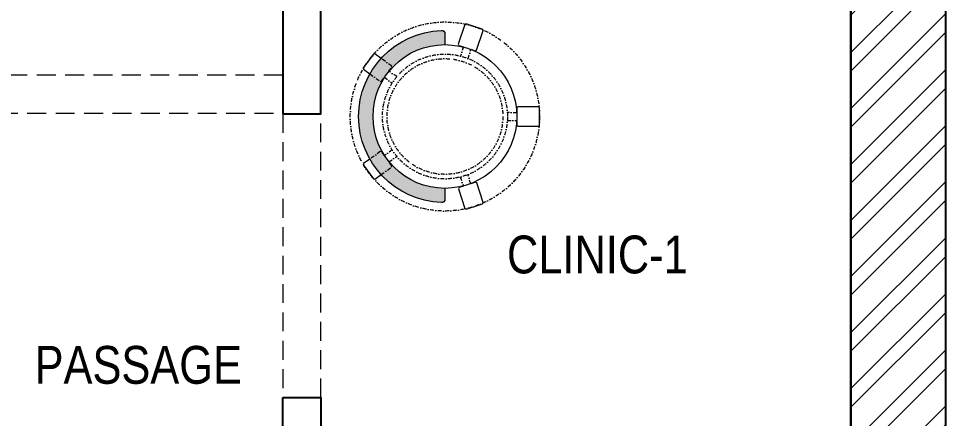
# Model space of a CAD drawing. Header units: millimetres. Extents: x 1837572 to 1844415, y 34323 to 47013.
# Drawn here: x 1841967 to 1844415, y 44375 to 45433 of the extents above; entities that cross this region are included whole.
import ezdxf

# ---------------------------------------------------------------- set-up
doc = ezdxf.new("R2010")
doc.units = ezdxf.units.MM
doc.header["$LTSCALE"] = 40
doc.linetypes.add('a_p6_plan_L18$0$HIDDEN', pattern=[0.375, 0.25, -0.125])
doc.linetypes.add('DASHDOT2', pattern=[0.5, 0.25, -0.125, 0, -0.125])
doc.layers.add('A-WALL', color=1, linetype='Continuous')
for name, color, linetype, lineweight in [('HATCH', 9, 'Continuous', 9), ('LENS-CURTAIN', 5, 'a_p6_plan_L18$0$HIDDEN', 9), ('LENS-DIM', 252, 'Continuous', 5), ('LENS-FURNITURE', 13, 'Continuous', 9), ('LENS-PARTITION', 21, 'Continuous', 25), ('LENS-TEXT', 31, 'Continuous', 5), ('LN-ELEVATION-1', 81, 'Continuous', 13), ('LN-HATCH', 251, 'Continuous', 0)]:
    doc.layers.add(name, color=color, linetype=linetype, lineweight=lineweight)
doc.styles.add('LK TXT', font='Gill Sans MT Condensed Regular.ttf')

# ---------------------------------------------------------------- blocks, each defined once
blk = doc.blocks.new('A$Cc8bc48d2')
at = {"layer": 'LN-HATCH'}
h = blk.add_hatch(dxfattribs=at)
h.set_pattern_fill('ANSI32', color=256, scale=11, angle=180)
h.set_pattern_definition([(225, (-4564555.716857644, -36239.9444746708), (74.08711299882052, -74.08711299882054), []), (225, (-4564605.108287643, -36239.9444746708), (74.08711299882052, -74.08711299882054), [])])
h.paths.add_polyline_path([(289.8692375570536, 7876.259052967362), (-2269.130762442015, 7876.259052967362), (-2269.130762442015, 7646.259052967362), (289.8692375579849, 7646.259052967362)])
h.paths.add_polyline_path([(3923.869237557985, 7876.259052967362), (555.8692375570536, 7876.259052967362), (555.8692375579848, 7646.259052967362), (3673.869237557986, 7646.259052967362), (3673.869237557986, -3944.740947032624), (3723.869237557985, -3944.740947032624), (3723.869237557985, -4213.740947032638), (3923.869237557985, -4213.740947032638)])
h.paths.add_polyline_path([(-2689.130762442015, 7416.259052967362), (-2919.130762442015, 7416.259052967362), (-2919.130762442015, -4213.740947032638), (-2689.130762442947, -4213.740947032638)])
at = {"layer": 'A-WALL'}
for p, q in [((3923.869237557985, 7876.259052967362), (3923.869237557985, -4213.740947032638)), ((3673.869237557986, -3944.740947032624), (3673.869237557986, 7646.259052967362)), ((3673.869237557986, 7646.259052967376), (3673.869237557986, -3944.740947032624))]:
    blk.add_line(p, q, dxfattribs=at)
blk = doc.blocks.new('DOCTOR STOOL')
at = {"layer": 'HATCH'}
h = blk.add_hatch(dxfattribs=at)
h.set_pattern_fill('ANSI36', color=250)
h.set_pattern_definition([(45, (-689.3997257252789, -1.6298145e-09), (1.683798022700465, 6.173926083235043), [7.9375, -1.587499999999999, 0, -1.587499999999999])])
edge = h.paths.add_edge_path()
edge.add_line((227.9999999995508, 37.80991745903158), (227.9999999995508, 9.119999995687976))
edge.add_arc((218.8799999996107, 9.119999995749478), 9.119999999940092, 267.6119845363388, 359.9999999996136, ccw=False)
edge.add_arc((227.9999999996448, 227.809917461127), 228.000000002257, 92.3880154632688, 267.61198453673126, ccw=False)
edge.add_arc((218.8799999994991, 446.4998349263882), 9.120000000051716, -3.4498270906624384e-10, 92.3880154629299, ccw=False)
edge.add_line((227.9999999995508, 446.4998349263331), (227.9999999995508, 417.8099174629896))
edge.add_arc((227.9999999995508, 227.8099174610106), 190.000000001979, 90, 270)
at = {"layer": 'LN-ELEVATION-1', "color": 1, "ltscale": 100}
for p, q in [((280.216825267778, 470.8199351556545), (263.2765658827273, 419.2080985742269)), ((283.7804025793014, 472.6222848009841), (280.216825267778, 470.8199351556545)), ((326.7280946081726, 458.5258082725714), (283.7804025793014, 472.6222848009841)), ((311.5704969359354, 403.3893210494851), (328.5107563209863, 455.0011576309128)), ((328.5107563209863, 455.0011576309128), (326.7280946081726, 458.5258082725714)), ((263.2765658827273, 419.2080985742269), (264.9623320118756, 415.8750283533983)), ((39.08480768888887, 393.0010463140122), (12.40669512363752, 356.5114147582037)), ((39.08480768888882, 393.0010463140122), (12.40669512363746, 356.5114147582038)), ((42.98782241378307, 393.6072814048264), (39.08480768888887, 393.0010463140122)), ((42.98782241378307, 393.6072814048264), (39.08480768888882, 393.0010463140122)), ((59.57058497173765, 381.4833769612495), (42.98782241378307, 393.6072814048264)), ((264.9623320118756, 415.8750283533983), (277.1938885417335, 411.860334166498)), ((296.5654050509577, 405.5021315508961), (308.1985000452432, 401.6838669878201)), ((308.1985000452432, 401.6838669878201), (311.5704969359354, 403.3893210494851)), ((12.40669512363752, 356.5114147582037), (13.0196255484409, 352.5652946645453)), ((12.40669512363746, 356.5114147582038), (13.0196255484409, 352.5652946645454)), ((13.0196255484409, 352.5652946645454), (29.7154459787677, 340.3587319282719)), ((420.8553691428768, 253.2346719447014), (418.2142363802958, 250.5935391821201)), ((418.2142363802958, 250.5935391821201), (418.2142363802958, 237.7199715119894)), ((475.1762128710516, 253.2346719447014), (420.8553691428768, 253.2346719447014)), ((478, 250.4108848157539), (475.1762128710516, 253.2346719447014)), ((478, 205.2089501102255), (478, 250.4108848157539)), ((418.2142363802958, 217.3316809419539), (418.2142363802958, 205.0879869152431)), ((418.2142363802958, 205.0879869152431), (420.8862147285707, 202.4160085669703)), ((420.8862147285707, 202.4160085669703), (475.2070584567457, 202.4160085669703)), ((475.2070584567457, 202.4160085669703), (478, 205.2089501102255)), ((13.14542959810012, 103.0870834562575), (12.51589555233795, 99.18775892330295)), ((12.51589555233795, 99.18775892330295), (38.97560726018833, 62.53944985644)), ((29.80030336598447, 115.1117353337796), (13.14542959810012, 103.0870834562575)), ((42.91799640697923, 61.90296316019987), (59.68641968664888, 74.00959664677595)), ((38.97560726018833, 62.53944985644), (42.91799640697923, 61.90296316019987)), ((308.4479453730848, 53.94595568517189), (296.2044548037813, 49.96780495439072)), ((311.7759667420094, 52.25024394459229), (308.4479453730848, 53.94595568517189)), ((328.5620286722446, 0.5880509189853456), (311.7759667420094, 52.25024394459229)), ((265.1695928365815, 39.88396831355146), (263.4540770094588, 36.51707923991359)), ((263.4540770094588, 36.51707923991359), (280.2401389396941, -15.14511378569341)), ((276.814037965594, 43.66747740659263), (265.1695928365815, 39.88396831355146)), ((326.7490456010059, -2.970128374224428), (328.5620286722446, 0.5880509189853456)), ((280.2401389396941, -15.14511378569341), (283.7594505281909, -16.93829277038793)), ((283.7594505281909, -16.93829277038793), (326.7490456010059, -2.970128374224428))]:
    blk.add_line(p, q, dxfattribs=at)
at = {"layer": 'LN-ELEVATION-1', "linetype": 'DASHDOT2'}
for p, q in [((277.1938885417335, 411.860334166498), (268.7900486169635, 387.6885337123986)), ((289.0238237874953, 381.1105793348574), (296.5654050509577, 405.5021315508961)), ((86.83876787340999, 361.5472027143797), (59.57058497173759, 381.4833769612495)), ((80.19253728373064, 347.929406650394), (87.41874672779522, 357.8132288103797)), ((101.0598051864781, 333.2195324926688), (80.19253728373064, 347.929406650394)), ((87.41874672779522, 357.8132288103797), (86.83876787340999, 361.5472027143797)), ((29.71544597876769, 340.3587319282719), (56.87057100806764, 320.505215974099)), ((56.87057100806764, 320.505215974099), (60.56143954330456, 321.078499494494)), ((60.56143954330456, 321.078499494494), (68.15939944607226, 331.4707923056775)), ((68.15939944607226, 331.4707923056775), (88.55121842376921, 316.0087684583668)), ((418.2142363802958, 237.7199715119894), (392.674698740354, 238.1657657997326)), ((392.6382343793381, 216.8896711079804), (418.2142363802958, 217.3316809419539)), ((57.18706371601854, 134.8847017249933), (29.80030336598445, 115.1117353337796)), ((60.91750725147699, 134.282433000881), (57.18706371601854, 134.8847017249933)), ((68.08455919950495, 124.3556304041746), (60.91750725147699, 134.282433000881)), ((88.52282127921524, 139.6559804205055), (68.08455919950495, 124.3556304041746)), ((80.019187533744, 107.8254447158111), (101.0258646791657, 122.4411888974116)), ((87.55494659853252, 97.38796035055849), (80.019187533744, 107.8254447158111)), ((59.68641968664886, 74.00959664677595), (86.95963052489695, 93.7005814289354)), ((86.95963052489695, 93.7005814289354), (87.55494659853252, 97.38796035055849)), ((296.2044548037813, 49.96780495439072), (288.7362802880323, 74.39510638930753)), ((268.4902438431725, 67.85511086587476), (276.814037965594, 43.66747740659263))]:
    blk.add_line(p, q, dxfattribs=at)
at = {"layer": 'LN-ELEVATION-1', "color": 1, "ltscale": 100}
blk.add_lwpolyline([(228, 37.80991746066138), (228, 9.11999999731779, -0.4264743413925903), (218.5, 0.0079201031476259, -0.959166304662544), (218.5, 455.611914822366, -0.4264743413925903), (228, 446.4998349279631), (228, 417.8099174646193)], format="xyb", dxfattribs=at)
at = {"layer": 'LN-ELEVATION-1', "linetype": 'DASHDOT2'}
for radius in [250, 165, 153]:
    blk.add_circle((228, 227.8099174629897), radius, dxfattribs=at)
at = {"layer": 'LN-ELEVATION-1', "color": 1, "ltscale": 100}
blk.add_circle((228, 227.8099174629897), 190, dxfattribs=at)

msp = doc.modelspace()

# ---------------------------------------------------------------- linework, layer by layer
at = {"layer": 'LENS-CURTAIN', "ltscale": 5}
for points in [[(1842665.399562282, 45282.58438128457), (1841915.399562283, 45282.58438128457), (1841915.399562283, 45182.58438128457), (1842665.399562282, 45182.58438128457)], [(1842665.399562282, 45180.31929631457), (1842665.399562282, 44430.31929631457), (1842765.399562282, 44430.31929631457), (1842765.399562282, 45180.31929631457)]]:
    msp.add_lwpolyline(points, close=True, dxfattribs=at)
at = {"layer": 'LENS-PARTITION'}
for points in [[(1842665.399562282, 45180.31929631457), (1842765.399562282, 45180.31929631457), (1842765.399562282, 46782.58438128457), (1842665.399562282, 46782.58438128457)], [(1842665.399562282, 44430.31929631457), (1842765.399562282, 44430.31929631457), (1842765.399562282, 43832.58438128457), (1842665.399562282, 43832.58438128457)]]:
    msp.add_lwpolyline(points, close=True, dxfattribs=at)

# ---------------------------------------------------------------- block references
at = {"layer": 'LENS-DIM'}
msp.add_blockref('A$Cc8bc48d2', (1840491.530324724, 39136.32532831721), dxfattribs=at)
at = {"layer": 'LENS-FURNITURE'}
msp.add_blockref('DOCTOR STOOL', (1842865.493348708, 44945.63501772509), dxfattribs=at)

# ---------------------------------------------------------------- texts
at = {"layer": 'LENS-TEXT', "color": 0, "linetype": 'Continuous', "ltscale": 3, "char_height": 100, "attachment_point": 5, "style": 'LK TXT'}
for s, width, insert in [('CLINIC-1', 1062.369003795761, (1843496.0425026, 44807.85892032759)), ('PASSAGE', 353.1075581395348, (1842283.532526754, 44515.90693635603))]:
    msp.add_mtext_dynamic_manual_height_columns(s, width=width, gutter_width=0.9999999999999992, heights=[0], dxfattribs=dict(at, insert=insert))

doc.saveas('drawing.dxf')
